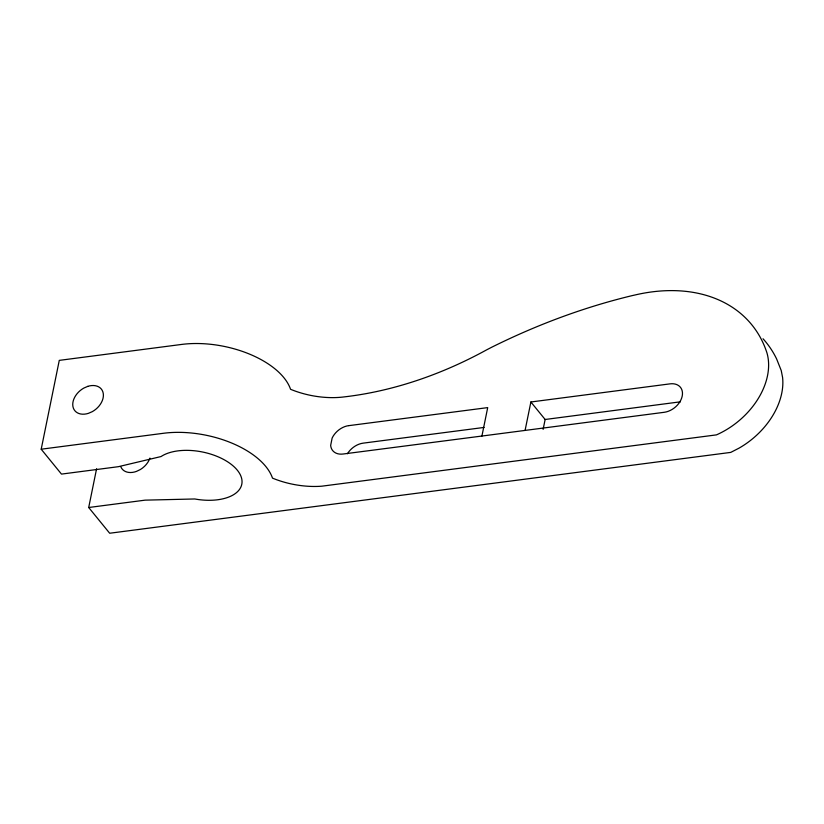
<?xml version="1.0" encoding="UTF-8"?>
<svg xmlns="http://www.w3.org/2000/svg" width="824" height="824" viewBox="0 0 824 824"><rect width="100%" height="100%" fill="white"/><g stroke="black" fill="none" stroke-linecap="round" stroke-linejoin="round"><path stroke-width="1.24" d="M41.2 449.214L59.276 360.376L182.362 344.339A77.25 40.932 11.5 0 1 290.563 389.288A60.955 32.301 11.5 0 0 344.144 396.9A334.822 238.404 -39.2 0 0 486.459 349.953L491.897 347.141A550.617 392.039 -39.2 0 1 632.42 295.558L634.82 295.033A164.81 117.358 -39.2 0 1 767 353.053A69.01 49.131 -39.2 0 1 716.458 434.876L321.865 486.181A60.955 32.301 11.5 0 1 272.497 478.126A77.25 40.932 11.5 0 0 164.285 433.177L41.2 449.214L61.481 474.099L118.326 466.693L161.051 456.548A44.898 23.793 11.5 0 1 237.518 470.442A44.898 23.793 11.5 0 1 194.773 498.973L145.158 500.147L88.704 507.502L96.593 468.712M348.809 425.606A17.108 12.185 -39.2 0 0 332.144 438.059L330.661 445.382A17.108 12.185 -39.2 0 0 343.062 454.024L481.916 436.04L487.705 407.612L348.871 425.637M525.084 430.396L530.883 401.988L670.046 383.86A17.108 12.175 -39.2 0 1 682.21 396.107A17.108 12.175 -39.2 0 1 664.268 412.288L481.916 436.04M543.119 429.366L545.138 419.488L530.883 401.988M545.138 419.488L680.459 401.813M484.131 427.429L363.157 443.147A17.108 12.185 -39.2 0 0 347.46 453.736M88.704 507.502L109.674 533.241L730.734 452.397L738.943 448.194A69.01 49.131 -39.2 0 0 782.594 377.516L781.234 370.532L776.62 358.955A164.81 117.358 -39.2 0 0 763.024 338.767M149.927 458.093A17.108 12.175 -39.2 0 1 140.399 469.505L136.475 471.4A17.108 12.175 -39.2 0 1 120.891 466.981M87.777 386.363L83.821 388.083A17.108 12.175 -39.2 0 0 72.914 406.448A17.108 12.175 -39.2 0 0 88.364 413.36L92.319 411.639A17.108 12.175 -39.2 0 0 103.227 393.275A17.108 12.175 -39.2 0 0 87.777 386.363"/></g></svg>
